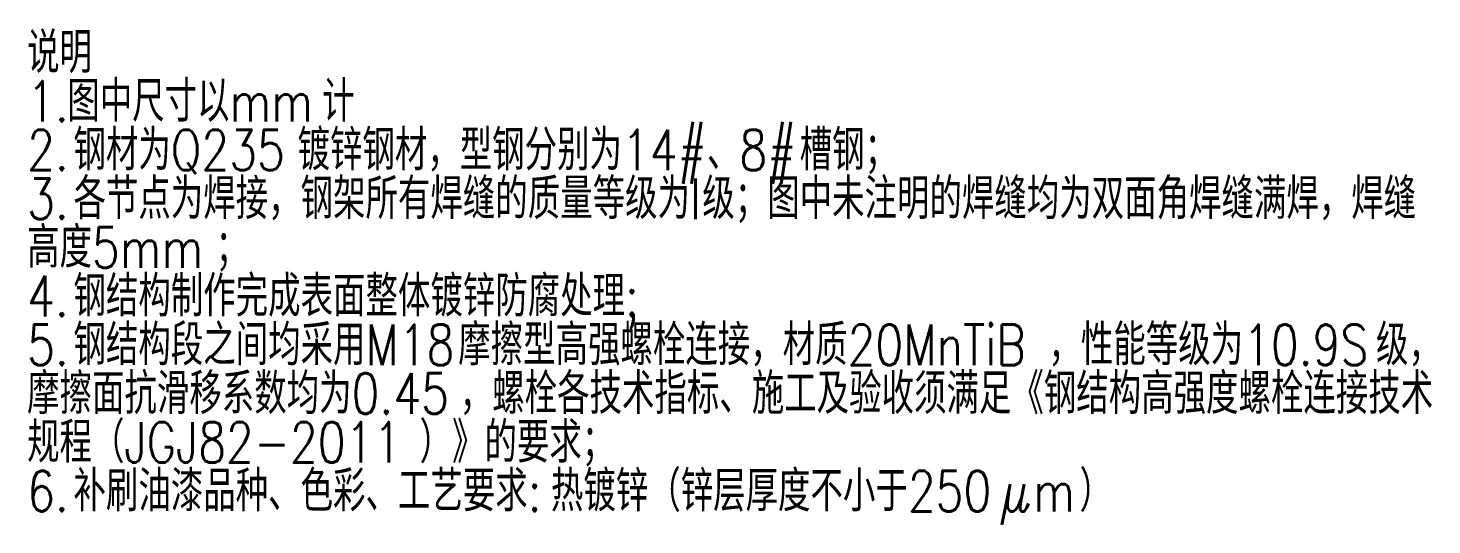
# Model space of a CAD drawing. Header units: millimetres. Extents: x -1471591 to 944464, y -468930 to 547002.
# Drawn here: x -978363 to -974728, y 28317 to 29601 of the extents above; entities that cross this region are included whole.
import ezdxf

# ---------------------------------------------------------------- set-up
doc = ezdxf.new("R2010")
doc.units = ezdxf.units.MM
doc.header["$LTSCALE"] = 10
doc.layers.add('PUB_TEXT', color=7, linetype='Continuous')
doc.styles.get("Standard").update_dxf_attribs({"font": 'simplex.shx', "width": 0.8, "bigfont": 'hztxt.shx'})

msp = doc.modelspace()

# ---------------------------------------------------------------- texts
at = {"layer": 'PUB_TEXT', "width": 0.8}
for s, p in [('说明', (-978365, 29485.6)), ('图中尺寸以', (-978261, 29359.6)), ('计', (-977601, 29359.6)), ('1.', (-978365, 29359.6)), ('mm', (-977841, 29359.6)), ('2.', (-978365, 29233.6)), ('钢材为', (-978245, 29233.6)), ('Q235', (-977993, 29233.6)), ('镀锌钢材，型钢分别为', (-977665, 29233.6)), ('14#', (-976825, 29233.6)), ('8#', (-976521, 29233.6)), ('槽钢；', (-976365, 29233.6)), ('、', (-976605, 29233.6)), ('各节点为焊接，钢架所有焊缝的质量等级为', (-978245, 29107.6)), ('级；图中未注明的焊缝均为双面角焊缝满焊，焊缝', (-976617, 29107.6)), ('3.', (-978365, 29107.6)), ('I', (-976649, 29107.6)), ('高度', (-978365, 28981.6)), ('5mm', (-978197, 28981.6)), ('；', (-977877, 28981.6)), ('钢结构制作完成表面整体镀锌防腐处理', (-978245, 28855.6)), ('4.', (-978365, 28855.6)), (';', (-976817, 28855.6)), ('5.', (-978365, 28729.6)), ('钢结构段之间均采用', (-978245, 28729.6)), ('M18', (-977489, 28729.6)), ('摩擦型高强螺栓连接，材质', (-977249, 28729.6)), ('20MnTiB', (-976241, 28729.6)), ('，性能等级为', (-975721, 28729.6)), ('10.9S', (-975217, 28729.6)), ('级，', (-974873, 28729.6)), ('摩擦面抗滑移系数均为', (-978365, 28603.6)), ('，螺栓各技术指标、施工及验收须满足《钢结构高强度螺栓连接技术', (-977245, 28603.6)), ('0.45', (-977525, 28603.6)), ('规程（', (-978365, 28477.6)), ('JGJ82-2011', (-978113, 28477.6)), ('）》的要求；', (-977349, 28477.6)), ('6.', (-978365, 28351.6)), ('补刷油漆品种、色彩、工艺要求', (-978245, 28351.6)), ('热镀锌（锌层厚度不小于', (-977009, 28351.6)), ('250', (-976085, 28351.6)), ('）', (-975640.4, 28351.6)), (':', (-977069, 28351.6)), ('μ', (-975845, 28351.6)), ('m', (-975760.4, 28351.6))]:
    msp.add_text(s, height=105, dxfattribs=at).set_placement(p)

doc.saveas('drawing.dxf')
